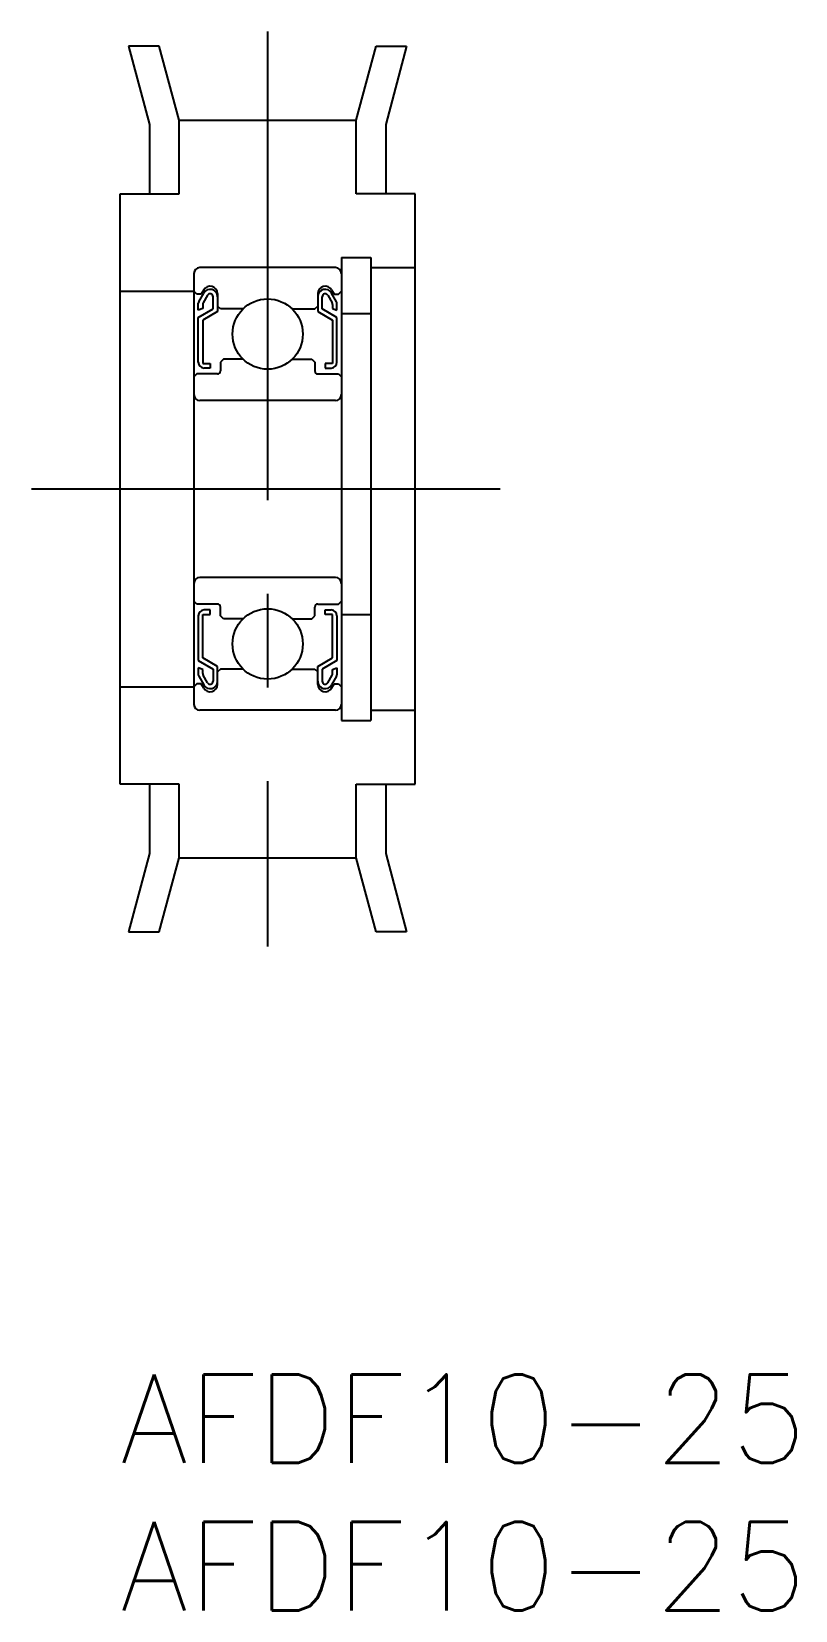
# Model space of a CAD drawing. Extents: x -3 to 22.9, y -8 to 45.5.
import ezdxf
from ezdxf.enums import TextEntityAlignment as Align

# ---------------------------------------------------------------- set-up
doc = ezdxf.new("R2010")
doc.units = 0
doc.header["$LTSCALE"] = 0.5
doc.linetypes.add('CENTER', pattern=[50.8, 31.75, -6.35, 6.35, -6.35])
doc.layers.get('0').update_dxf_attribs({"linetype": 'CONTINUOUS'})
doc.layers.add('CENTER', color=1, linetype='CENTER')
doc.styles.get("Standard").update_dxf_attribs({"font": 'txt.shx', "height": 3, "bigfont": 'bigfont.shx'})

msp = doc.modelspace()

# ---------------------------------------------------------------- linework, layer by layer
at = {"color": 7, "linetype": 'CONTINUOUS'}
for p, q in [((1.325, 45), (0.289, 45)), ((0.289, 45), (1, 42.348)), ((2, 42.5), (1.325, 45)), ((8, 42.5), (8.675, 45)), ((8.675, 45), (9.711, 45)), ((9.711, 45), (9, 42.348)), ((1, 42.348), (1, 40)), ((2, 42.5), (8, 42.5)), ((2, 40), (2, 42.5)), ((8, 40), (8, 42.5)), ((9, 42.348), (9, 40)), ((0, 20), (0, 40)), ((0, 40), (2, 40)), ((10, 40), (8, 40)), ((10, 20), (10, 40)), ((7.3, 37.5), (2.7, 37.5)), ((7.5, 37.85), (7.5, 22.15)), ((7.5, 37.85), (8.5, 37.85)), ((8.5, 37.85), (8.5, 22.15)), ((8.5, 37.5), (10, 37.5)), ((2.5, 37.3), (2.5, 22.7)), ((0, 36.7), (2.5, 36.7)), ((2.6, 36.6), (2.5, 36.7)), ((2.75, 36.6), (2.6, 36.6)), ((2.663, 36.347), (2.833, 36.641)), ((2.833, 36.745), (2.75, 36.6)), ((2.963, 36.566), (2.813, 36.306)), ((3.15, 36.1), (3.15, 36.516)), ((3.3, 36.62), (3.3, 36.013)), ((6.7, 36.62), (6.7, 36.013)), ((6.85, 36.1), (6.85, 36.516)), ((7.037, 36.566), (7.187, 36.306)), ((7.167, 36.745), (7.25, 36.6)), ((7.337, 36.347), (7.167, 36.641)), ((7.25, 36.6), (7.4, 36.6)), ((7.4, 36.6), (7.5, 36.7)), ((2.65, 36.064), (2.65, 36.297)), ((2.8, 36.118), (2.65, 36.064)), ((2.65, 35.811), (3.15, 36.1)), ((2.8, 36.256), (2.8, 36.118)), ((3.3, 36.013), (2.8, 35.725)), ((3.4, 36.1), (3.3, 36.2)), ((4.166, 36.1), (3.4, 36.1)), ((5.834, 36.1), (6.6, 36.1)), ((6.6, 36.1), (6.7, 36.2)), ((6.7, 36.013), (7.2, 35.725)), ((7.35, 35.811), (6.85, 36.1)), ((7.2, 36.256), (7.2, 36.118)), ((7.2, 36.118), (7.35, 36.064)), ((7.35, 36.064), (7.35, 36.297)), ((7.5, 35.95), (8.5, 35.95)), ((2.65, 34.3), (2.65, 35.811)), ((2.8, 35.725), (2.8, 34.25)), ((7.2, 35.725), (7.2, 34.25)), ((7.35, 34.3), (7.35, 35.811)), ((2.8, 34.25), (3.05, 34.25)), ((3.05, 34.25), (3.05, 34.1)), ((3.5, 34.4), (3.4, 34.3)), ((3.4, 34.3), (3.4, 34)), ((4.166, 34.4), (3.5, 34.4)), ((5.834, 34.4), (6.5, 34.4)), ((6.5, 34.4), (6.6, 34.3)), ((6.6, 34.3), (6.6, 34)), ((7.2, 34.25), (6.95, 34.25)), ((6.95, 34.25), (6.95, 34.1)), ((2.6, 33.9), (2.5, 33.8)), ((3.3, 33.9), (2.6, 33.9)), ((3.05, 34.1), (2.85, 34.1)), ((6.7, 33.9), (7.4, 33.9)), ((6.95, 34.1), (7.15, 34.1)), ((7.4, 33.9), (7.5, 33.8)), ((7.3, 33), (2.7, 33)), ((7.3, 27), (2.7, 27)), ((2.6, 26.1), (2.5, 26.2)), ((3.3, 26.1), (2.6, 26.1)), ((2.65, 25.7), (2.65, 24.189)), ((2.8, 24.275), (2.8, 25.75)), ((2.8, 25.75), (3.05, 25.75)), ((3.05, 25.9), (2.85, 25.9)), ((3.05, 25.75), (3.05, 25.9)), ((3.4, 25.7), (3.4, 26)), ((3.5, 25.6), (3.4, 25.7)), ((6.5, 25.6), (6.6, 25.7)), ((6.6, 25.7), (6.6, 26)), ((6.7, 26.1), (7.4, 26.1)), ((6.95, 25.75), (6.95, 25.9)), ((6.95, 25.9), (7.15, 25.9)), ((7.2, 25.75), (6.95, 25.75)), ((7.2, 24.275), (7.2, 25.75)), ((7.35, 25.7), (7.35, 24.189)), ((7.4, 26.1), (7.5, 26.2)), ((7.5, 25.75), (8.5, 25.75)), ((4.166, 25.6), (3.5, 25.6)), ((5.834, 25.6), (6.5, 25.6)), ((2.65, 24.189), (3.15, 23.9)), ((3.3, 23.987), (2.8, 24.275)), ((6.7, 23.987), (7.2, 24.275)), ((7.35, 24.189), (6.85, 23.9)), ((2.8, 23.882), (2.65, 23.936)), ((2.65, 23.936), (2.65, 23.703)), ((2.663, 23.653), (2.833, 23.359)), ((2.8, 23.744), (2.8, 23.882)), ((2.963, 23.434), (2.813, 23.694)), ((3.15, 23.9), (3.15, 23.484)), ((3.3, 23.38), (3.3, 23.987)), ((3.4, 23.9), (3.3, 23.8)), ((4.166, 23.9), (3.4, 23.9)), ((5.834, 23.9), (6.6, 23.9)), ((6.6, 23.9), (6.7, 23.8)), ((6.7, 23.38), (6.7, 23.987)), ((6.85, 23.9), (6.85, 23.484)), ((7.037, 23.434), (7.187, 23.694)), ((7.337, 23.653), (7.167, 23.359)), ((7.2, 23.882), (7.35, 23.936)), ((7.2, 23.744), (7.2, 23.882)), ((7.35, 23.936), (7.35, 23.703)), ((0, 23.3), (2.5, 23.3)), ((2.6, 23.4), (2.5, 23.3)), ((2.75, 23.4), (2.6, 23.4)), ((2.833, 23.255), (2.75, 23.4)), ((7.167, 23.255), (7.25, 23.4)), ((7.25, 23.4), (7.4, 23.4)), ((7.4, 23.4), (7.5, 23.3)), ((7.3, 22.5), (2.7, 22.5)), ((8.5, 22.5), (10, 22.5)), ((7.5, 22.15), (8.5, 22.15)), ((2, 20), (0, 20)), ((1, 20), (1, 17.652)), ((2, 17.5), (2, 20)), ((8, 17.5), (8, 20)), ((8, 20), (10, 20)), ((9, 20), (9, 17.652)), ((1, 17.652), (0.289, 15)), ((1.325, 15), (2, 17.5)), ((2, 17.5), (8, 17.5)), ((8.675, 15), (8, 17.5)), ((9, 17.652), (9.711, 15)), ((0.289, 15), (1.325, 15)), ((9.711, 15), (8.675, 15))]:
    msp.add_line(p, q, dxfattribs=at)
for centre in [(5, 35.25), (5, 24.75)]:
    msp.add_circle(centre, 1.191, dxfattribs=at)
for centre, radius, start, end in [((2.7, 37.3), 0.2, 90, 180), ((7.3, 37.3), 0.2, 0, 90), ((3.05, 36.62), 0.25, 0, 150.0002), ((3.05, 36.516), 0.25, 0, 150.0004), ((3.05, 36.516), 0.1, 360, 149.9997), ((6.95, 36.62), 0.25, 29.9998, 180), ((6.95, 36.516), 0.25, 29.9996, 180), ((6.95, 36.516), 0.1, 30.0003, 180), ((2.75, 36.297), 0.1, 149.9962, 179.9959), ((2.9, 36.256), 0.1, 149.9984, 179.9987), ((7.1, 36.256), 0.1, 0.0013, 30.0016), ((7.25, 36.297), 0.1, 0.0041, 30.0038), ((2.85, 34.3), 0.2, 180, 270), ((7.15, 34.3), 0.2, 270, 0), ((3.3, 34), 0.1, 270, 0), ((6.7, 34), 0.1, 180, 270), ((2.7, 33.2), 0.2, 180, 270), ((7.3, 33.2), 0.2, 270, 0), ((2.7, 26.8), 0.2, 90, 180), ((7.3, 26.8), 0.2, 0, 90), ((2.85, 25.7), 0.2, 90, 180), ((3.3, 26), 0.1, 0, 90), ((6.7, 26), 0.1, 90, 180), ((7.15, 25.7), 0.2, 360, 90), ((2.75, 23.703), 0.1, 180.0041, 210.0038), ((2.9, 23.744), 0.1, 180.0013, 210.0016), ((7.1, 23.744), 0.1, 329.9984, 359.9987), ((7.25, 23.703), 0.1, 329.9962, 359.9959), ((3.05, 23.484), 0.25, 209.9996, 0), ((3.05, 23.38), 0.25, 209.9998, 0), ((3.05, 23.484), 0.1, 210.0003, 0), ((6.95, 23.484), 0.25, 180, 330.0004), ((6.95, 23.38), 0.25, 180, 330.0002), ((6.95, 23.484), 0.1, 180, 329.9997), ((2.7, 22.7), 0.2, 180, 270), ((7.3, 22.7), 0.2, 270, 0)]:
    msp.add_arc(centre, radius, start, end, dxfattribs=at)
at = {"layer": 'CENTER', "color": 1, "linetype": 'CENTER'}
for p, q in [((5, 45.5), (5, 14.5)), ((-3, 30), (13, 30))]:
    msp.add_line(p, q, dxfattribs=at)

# ---------------------------------------------------------------- texts
at = {"color": 7, "linetype": 'CONTINUOUS'}
for p in [(0, 0), (0, -5)]:
    msp.add_text('AFDF10-25', height=3, dxfattribs=at).set_placement(p, align=Align.TOP_LEFT)

doc.saveas('drawing.dxf')
